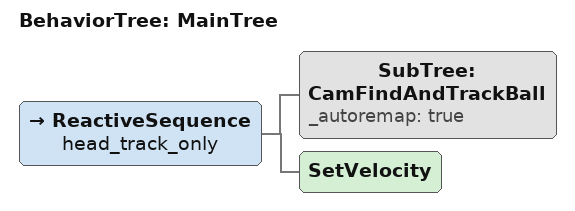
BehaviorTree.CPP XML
<root BTCPP_format="4">
  <include path="./subtrees/subtree_cam_find_and_track_ball.xml" />

  <BehaviorTree ID="MainTree">
    <ReactiveSequence name="head_track_only">
      <SubTree ID="CamFindAndTrackBall" _autoremap="true" />
      <SetVelocity />
    </ReactiveSequence>
  </BehaviorTree>
</root>
